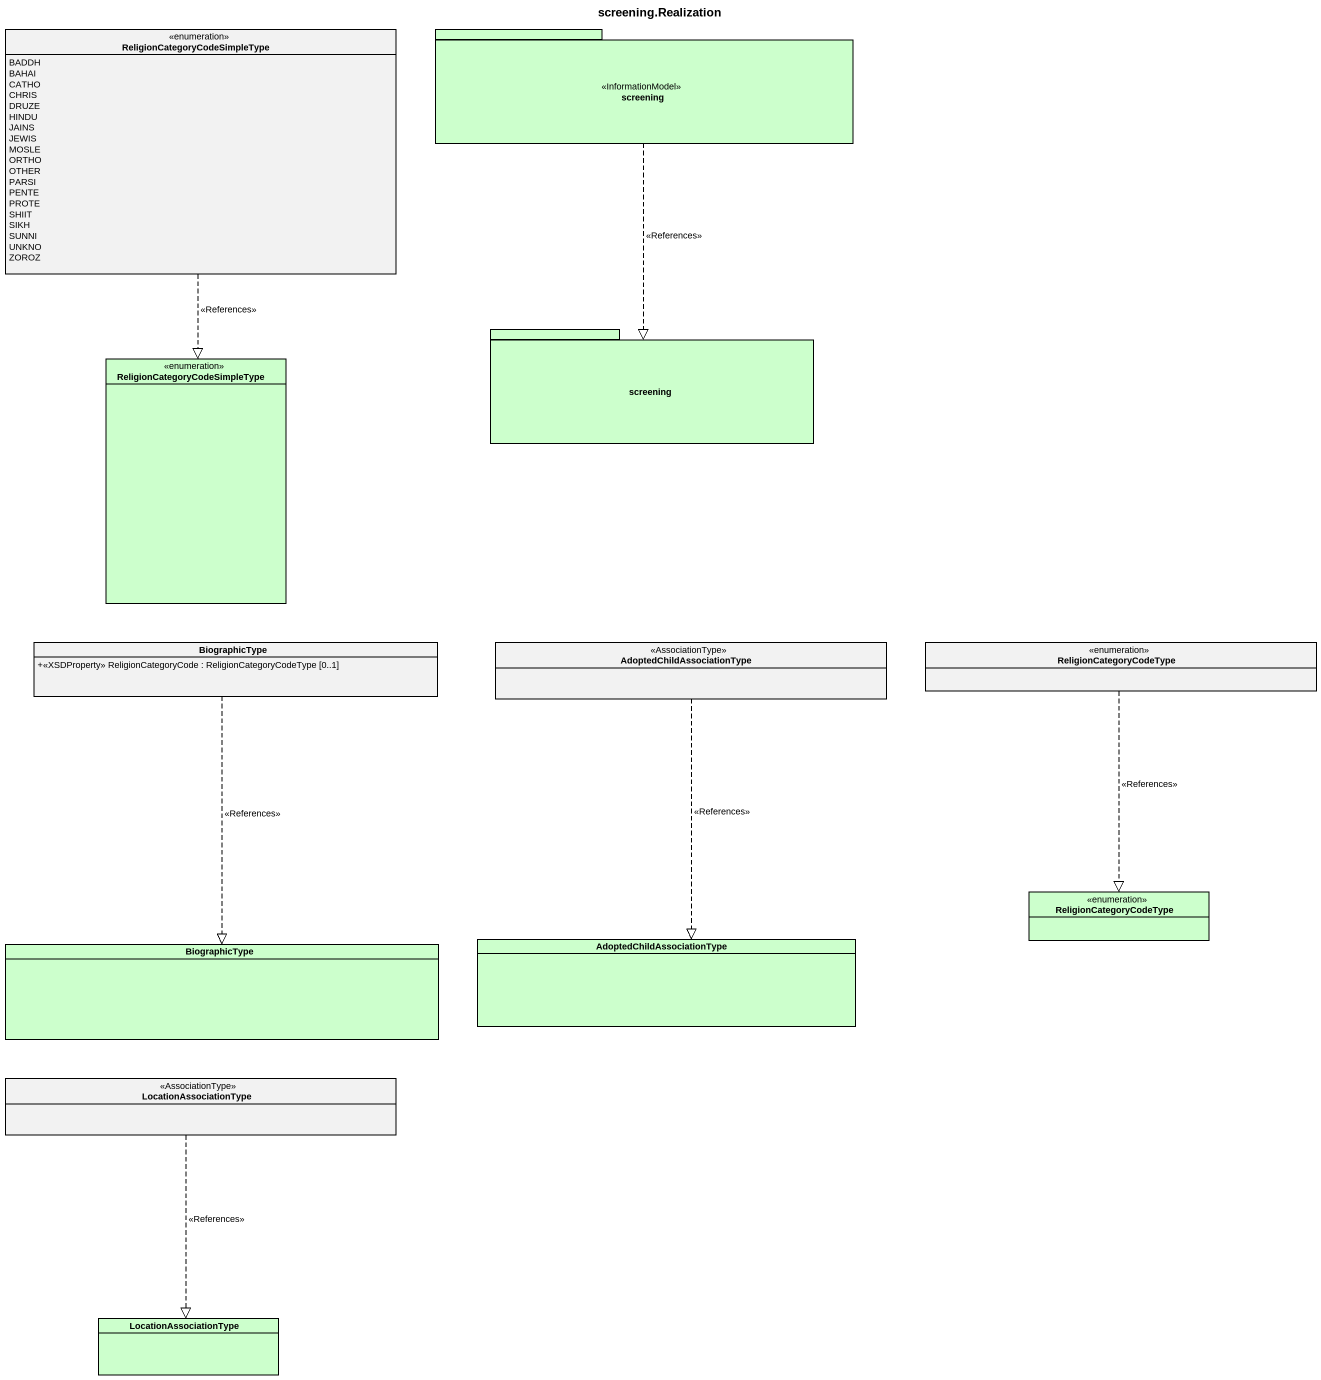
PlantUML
@startuml
title screening.Realization
hide circle
hide empty members
skinparam classAttributeIconSize 0
enum "ReligionCategoryCodeSimpleType" as ReligionCategoryCodeSimpleTy {
  BADDH
  BAHAI
  CATHO
  CHRIS
  DRUZE
  HINDU
  JAINS
  JEWIS
  MOSLE
  ORTHO
  OTHER
  PARSI
  PENTE
  PROTE
  SHIIT
  SIKH
  SUNNI
  UNKNO
  ZOROZ
}
package screening <<InformationModel>> #CCFFCC {
}
package "screening" as screening_2 #CCFFCC {
}
enum "ReligionCategoryCodeSimpleType" as ReligionCategoryCodeSimpleTy_2 #CCFFCC
class BiographicType {
  +<<XSDProperty>> ReligionCategoryCode : ReligionCategoryCodeType [0..1]
}
class AdoptedChildAssociationType <<AssociationType>>
enum ReligionCategoryCodeType
enum "ReligionCategoryCodeType" as ReligionCategoryCodeType_2 #CCFFCC
class "BiographicType" as BiographicType_2 #CCFFCC
class "AdoptedChildAssociationType" as AdoptedChildAssociationType_2 #CCFFCC
class LocationAssociationType <<AssociationType>>
class "LocationAssociationType" as LocationAssociationType_2 #CCFFCC
ReligionCategoryCodeSimpleTy ..|> ReligionCategoryCodeSimpleTy_2 : <<References>>
screening ..|> screening_2 : <<References>>
BiographicType ..|> BiographicType_2 : <<References>>
AdoptedChildAssociationType ..|> AdoptedChildAssociationType_2 : <<References>>
ReligionCategoryCodeType ..|> ReligionCategoryCodeType_2 : <<References>>
LocationAssociationType ..|> LocationAssociationType_2 : <<References>>
@enduml
